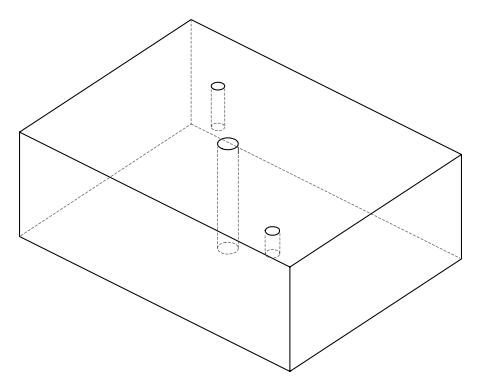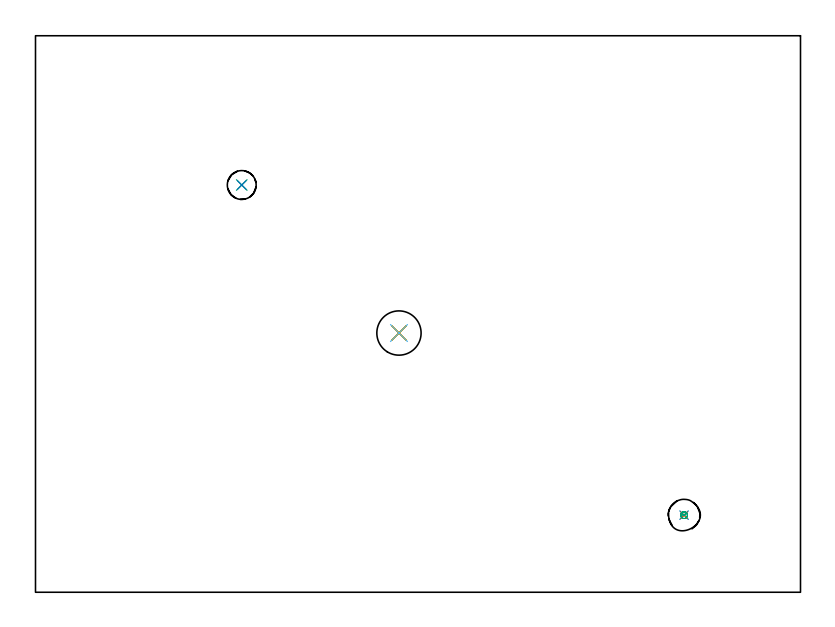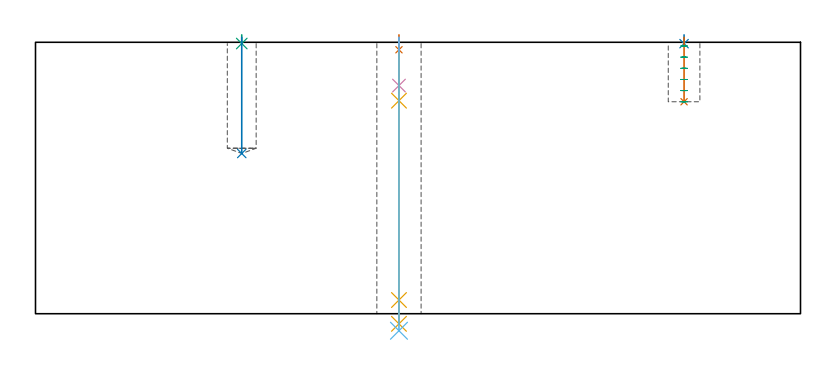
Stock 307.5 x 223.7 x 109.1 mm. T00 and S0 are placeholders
(PLAN: 9 operations, 5 tool changes, 1.8 min)
(1 SPOT_DRILL | STEP1HOLE | NXT0321_9005460120000 | 0.05 min | 183 mm3)
(2 SPOT_DRILL_1 | STEP1POCKET | NXT0321_9005460120000 | 0.03 min | 2 mm3)
(3 SPOT_DRILL_2 | STEP1POCKET_1 | NXT0321_9005460120000 | 0.03 min | 1 mm3)
(4 DRILL_BLIND_HOLE_INTO_CENTER | STEP1HOLE | NXT0301_087 | 0.08 min | 1510 mm3)
(5 GUN_DRILL_THROUGH_HOLE | STEP1HOLE | UGT0307_008 | 0.56 min | 8823 mm3)
(6 DRILL_TO_ENLARGE_THROUGH_HOLE | STEP1HOLE | UGT0301_248 | 0.47 min | 16607 mm3)
(7 DRILL_BLIND_HOLE_INTO_CENTER_1 | STEP1POCKET | NXT0301_087 | 0.11 min | 2368 mm3)
(8 DRILL_BLIND_HOLE_INTO_CENTER_2 | STEP1POCKET_1 | NXT0301_087 | 0.19 min | 4565 mm3)
(9 MILL_ROUGH_BLIND_HOLE_CONTOUR | STEP1POCKET | NXT0201_013 | Spiral | 0.31 min | 653 mm3)
(TOOL NXT0321_9005460120000 | NC Spot Drill, 142deg, 12mm, Carbide, Uncoated | D12 PA142 FL30 Z2)
(TOOL NXT0301_087 | Carbide Drill 11.6mm [860.1-1160-058A1-MM 2214] | D11.6 PA140 FL72 Z2)
(TOOL UGT0307_008 | Gun Drill 11 mm | D11 PA130 FL24 Z1)
(TOOL UGT0301_248 | Twist Drill 17.8 mm | D17.8 PA118 FL130 Z2)
(TOOL NXT0201_013 | ENDMILL 10mm | D10 FL30 Z4)
(OP 1 SPOT_DRILL)
G17 G21 G94 G90
T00 M6
G54
G17 G0 G90 X146.1 Y104.2 S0 M3
G43 Z119.1 H0
G94 G81 G98 Z106.1 F250. R112.1
G80
M5
M2
(OP 2 SPOT_DRILL_1)
G17 G21 G94 G90
T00 M6
G54
G17 G0 G90 X260.7 Y31. S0 M3
G43 Z119.1 H0
G94 G81 G98 Z108.553 F250. R112.1
G80
M5
M2
(OP 3 SPOT_DRILL_2)
G17 G21 G94 G90
T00 M6
G54
G17 G0 G90 X82.9 Y163.7 S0 M3
G43 Z119.1 H0
G94 G81 G98 Z108.601 F250. R112.1
G80
M5
M2
(OP 4 DRILL_BLIND_HOLE_INTO_CENTER)
G17 G21 G94 G90
T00 M6
G54
G17 G0 G90 X146.1 Y104.2 S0 M3
G43 Z119.1 H1
G94 G81 G98 Z91.7 F250. R111.1
G80
M5
M2
(OP 5 GUN_DRILL_THROUGH_HOLE)
G17 G21 G94 G90
T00 M6
G54
G17 G0 G90 X146.1 Y104.2 M8
G43 Z119.1 H0
Z105.049
S716 M3
G94 G1 Z85.637 F125. M26
G4 X.084
Z5.5 F250.
G4 X.084
Z-4.065 F125.
G4 X.084
M5
M9
G0 Z105.049
Z119.1
M2
(OP 6 DRILL_TO_ENLARGE_THROUGH_HOLE)
G17 G21 G94 G90
T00 M6
G54
G17 G0 G90 X146.1 Y104.2 S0 M3
G43 Z119.1 H0
G94 G73 G98 Z-6.848 F250. Q16.564 R111.1
G80
M5
M2
(OP 7 DRILL_BLIND_HOLE_INTO_CENTER_1)
G17 G21 G94 G90
T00 M6
G54
G17 G0 G90 X260.7 Y31. S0 M3
G43 Z119.1 H1
G94 G81 G98 Z85.2 F250. R111.1
G80
M5
M2
(OP 8 DRILL_BLIND_HOLE_INTO_CENTER_2)
G17 G21 G94 G90
T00 M6
G54
G17 G0 G90 X82.9 Y163.7 S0 M3
G43 Z119.1 H1
G94 G81 G98 Z64.4 F250. R111.1
G80
M5
M2
(OP 9 MILL_ROUGH_BLIND_HOLE_CONTOUR)
G17 G21 G94 G90
T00 M6
G54
G17 G0 G90 X260.7 Y31. S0 M3
G43 Z119.1 H0
Z107.617
G94 G3 X261.333 Y31.717 R0.638 F250.
X260.531 Y32.339 R0.717
X259.361 Y30.831 R1.35
X260.531 Y32.339 R-1.35
X259.946 Y31.585 R0.675
X260.7 Y31. R0.675
G0 Z103.133
G3 X261.333 Y31.717 R0.638
X260.531 Y32.339 R0.717
X259.361 Y30.831 R1.35
X260.531 Y32.339 R-1.35
X259.946 Y31.585 R0.675
X260.7 Y31. R0.675
G0 Z98.65
G3 X261.333 Y31.717 R0.638
X260.531 Y32.339 R0.717
X259.361 Y30.831 R1.35
X260.531 Y32.339 R-1.35
X259.946 Y31.585 R0.675
X260.7 Y31. R0.675
G0 Z94.167
G3 X261.333 Y31.717 R0.638
X260.531 Y32.339 R0.717
X259.361 Y30.831 R1.35
X260.531 Y32.339 R-1.35
X259.946 Y31.585 R0.675
X260.7 Y31. R0.675
G0 Z89.683
G3 X261.333 Y31.717 R0.638
X260.531 Y32.339 R0.717
X259.361 Y30.831 R1.35
X260.531 Y32.339 R-1.35
X259.946 Y31.585 R0.675
X260.7 Y31. R0.675
G0 Z85.2
G3 X261.333 Y31.717 R0.638
X260.531 Y32.339 R0.717
X259.361 Y30.831 R1.35
X260.531 Y32.339 R-1.35
X259.946 Y31.585 R0.675
X260.7 Y31. R0.675
G0 Z119.1
M5
M2
